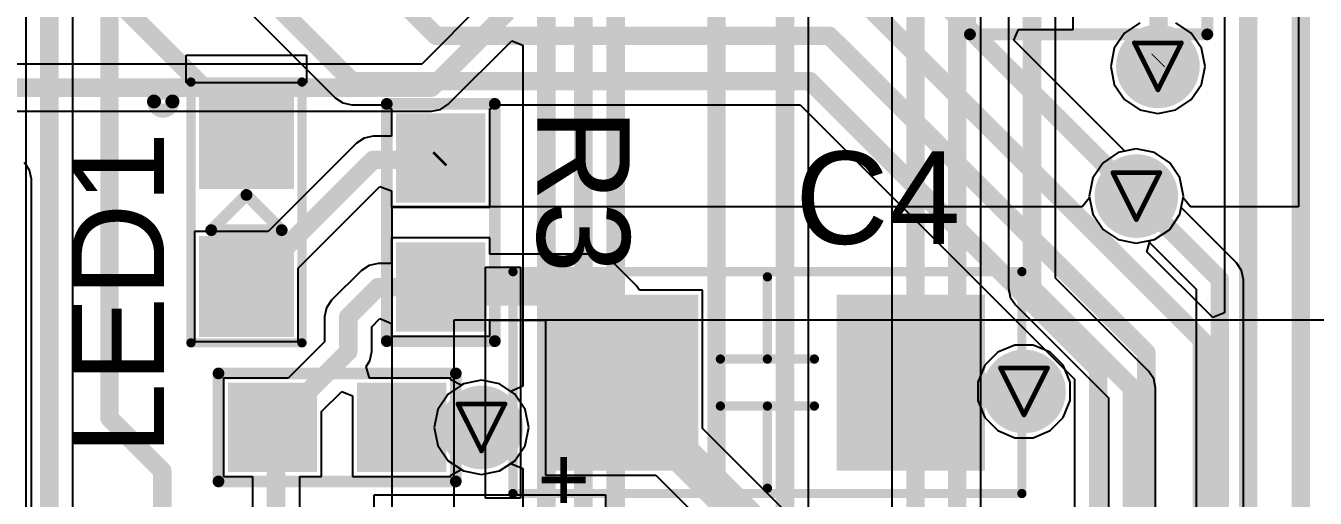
# Model space of a CAD drawing. Header units: inches. Extents: x -3 to 423, y -3 to 110.
# Drawn here: x 38.92 to 52.86, y 35.09 to 40.2 of the extents above; entities that cross this region are included whole.
import ezdxf

# ---------------------------------------------------------------- set-up
doc = ezdxf.new("R2010")
doc.units = ezdxf.units.IN
for name, color, linetype in [('Bottom Layer', 5, 'Continuous'), ('Bottom Solder', 6, 'Continuous'), ('Drill Drawing', 1, 'Continuous'), ('Mechanical 16', 56, 'Continuous'), ('Mid Layer', 16, 'Continuous'), ('Mid Layer 2', 76, 'Continuous'), ('Top Layer', 1, 'Continuous'), ('Top Overlay', 2, 'Continuous'), ('Top Paste', 8, 'Continuous'), ('Top Solder', 216, 'Continuous'), ('Via Holes', 16, 'Continuous')]:
    doc.layers.add(name, color=color, linetype=linetype)
doc.styles.add('Arial', font='', dxfattribs={"height": 0.2})
doc.styles.get('Arial').set_extended_font_data('Arial')

msp = doc.modelspace()

# ---------------------------------------------------------------- hatches: boundary and pattern name
at = {"layer": 'Bottom Layer'}
h = msp.add_hatch(color=5, dxfattribs=at)
edge = h.paths.add_edge_path()
edge.add_arc((51.16, 39.76), 0.35, 0, 360)
h = msp.add_hatch(color=5, dxfattribs=at)
edge = h.paths.add_edge_path()
edge.add_arc((50.927, 38.357), 0.35, 0, 360)
h = msp.add_hatch(color=5, dxfattribs=at)
edge = h.paths.add_edge_path()
edge.add_arc((49.713, 36.245), 0.35, 0, 360)
h = msp.add_hatch(color=5, dxfattribs=at)
edge = h.paths.add_edge_path()
edge.add_arc((43.85, 35.856), 0.35, 0, 360)
at = {"layer": 'Bottom Solder'}
h = msp.add_hatch(color=6, dxfattribs=at)
edge = h.paths.add_edge_path()
edge.add_arc((51.16, 39.76), 0.452, 0, 360)
h = msp.add_hatch(color=6, dxfattribs=at)
edge = h.paths.add_edge_path()
edge.add_arc((50.927, 38.357), 0.452, 0, 360)
h = msp.add_hatch(color=6, dxfattribs=at)
edge = h.paths.add_edge_path()
edge.add_arc((49.713, 36.245), 0.452, 0, 360)
h = msp.add_hatch(color=6, dxfattribs=at)
edge = h.paths.add_edge_path()
edge.add_arc((43.85, 35.856), 0.452, 0, 360)
at = {"layer": 'Mid Layer'}
h = msp.add_hatch(color=16, dxfattribs=at)
edge = h.paths.add_edge_path()
edge.add_arc((51.16, 39.76), 0.35, 0, 360)
h = msp.add_hatch(color=16, dxfattribs=at)
edge = h.paths.add_edge_path()
edge.add_arc((50.927, 38.357), 0.35, 0, 360)
h = msp.add_hatch(color=16, dxfattribs=at)
edge = h.paths.add_edge_path()
edge.add_arc((49.713, 36.245), 0.35, 0, 360)
h = msp.add_hatch(color=16, dxfattribs=at)
edge = h.paths.add_edge_path()
edge.add_arc((43.85, 35.856), 0.35, 0, 360)
at = {"layer": 'Mid Layer 2'}
h = msp.add_hatch(color=76, dxfattribs=at)
edge = h.paths.add_edge_path()
edge.add_arc((51.16, 39.76), 0.35, 0, 360)
h = msp.add_hatch(color=76, dxfattribs=at)
edge = h.paths.add_edge_path()
edge.add_arc((50.927, 38.357), 0.35, 0, 360)
h = msp.add_hatch(color=76, dxfattribs=at)
edge = h.paths.add_edge_path()
edge.add_arc((49.713, 36.245), 0.35, 0, 360)
h = msp.add_hatch(color=76, dxfattribs=at)
edge = h.paths.add_edge_path()
edge.add_arc((43.85, 35.856), 0.35, 0, 360)
at = {"layer": 'Top Layer'}
h = msp.add_hatch(color=1, dxfattribs=at)
edge = h.paths.add_edge_path()
edge.add_arc((51.16, 39.76), 0.35, 0, 360)
for points in [[(40.9, 38.535), (40.9, 39.425), (41.72, 39.425), (41.72, 38.535)], [(43.029, 38.389), (43.029, 39.151), (43.791, 39.151), (43.791, 38.389)], [(40.9, 36.935), (40.9, 37.825), (41.72, 37.825), (41.72, 36.935)], [(43.029, 36.992), (43.029, 37.754), (43.791, 37.754), (43.791, 36.992)], [(46.09, 35.491), (44.69, 35.491), (44.69, 37.191), (46.09, 37.191)], [(49.19, 35.491), (47.79, 35.491), (47.79, 37.191), (49.19, 37.191)], [(41.972, 35.475), (41.21, 35.475), (41.21, 36.237), (41.972, 36.237)], [(43.369, 35.475), (42.607, 35.475), (42.607, 36.237), (43.369, 36.237)]]:
    msp.add_hatch(color=1, dxfattribs=at).paths.add_polyline_path(points)
h = msp.add_hatch(color=1, dxfattribs=at)
edge = h.paths.add_edge_path()
edge.add_arc((50.927, 38.357), 0.35, 0, 360)
h = msp.add_hatch(color=1, dxfattribs=at)
edge = h.paths.add_edge_path()
edge.add_arc((49.713, 36.245), 0.35, 0, 360)
h = msp.add_hatch(color=1, dxfattribs=at)
edge = h.paths.add_edge_path()
edge.add_arc((43.85, 35.856), 0.35, 0, 360)
at = {"layer": 'Top Paste'}
for points in [[(40.9, 38.535), (40.9, 39.425), (41.72, 39.425), (41.72, 38.535)], [(43.029, 38.389), (43.029, 39.151), (43.791, 39.151), (43.791, 38.389)], [(40.9, 36.935), (40.9, 37.825), (41.72, 37.825), (41.72, 36.935)], [(43.029, 36.992), (43.029, 37.754), (43.791, 37.754), (43.791, 36.992)], [(46.09, 35.491), (44.69, 35.491), (44.69, 37.191), (46.09, 37.191)], [(49.19, 35.491), (47.79, 35.491), (47.79, 37.191), (49.19, 37.191)], [(41.972, 35.475), (41.21, 35.475), (41.21, 36.237), (41.972, 36.237)], [(43.369, 35.475), (42.607, 35.475), (42.607, 36.237), (43.369, 36.237)]]:
    msp.add_hatch(color=8, dxfattribs=at).paths.add_polyline_path(points)
at = {"layer": 'Top Solder'}
h = msp.add_hatch(color=216, dxfattribs=at)
edge = h.paths.add_edge_path()
edge.add_arc((51.16, 39.76), 0.452, 0, 360)
for points in [[(40.798, 38.433), (40.798, 39.527), (41.822, 39.527), (41.822, 38.433)], [(42.927, 38.287), (42.927, 39.253), (43.893, 39.253), (43.893, 38.287)], [(40.798, 36.833), (40.798, 37.927), (41.822, 37.927), (41.822, 36.833)], [(42.927, 36.89), (42.927, 37.856), (43.893, 37.856), (43.893, 36.89)], [(46.192, 35.389), (44.588, 35.389), (44.588, 37.292), (46.192, 37.292)], [(49.291, 35.389), (47.688, 35.389), (47.688, 37.292), (49.291, 37.292)], [(42.074, 35.373), (41.109, 35.373), (41.109, 36.339), (42.074, 36.339)], [(43.471, 35.373), (42.506, 35.373), (42.506, 36.339), (43.471, 36.339)]]:
    msp.add_hatch(color=216, dxfattribs=at).paths.add_polyline_path(points)
h = msp.add_hatch(color=216, dxfattribs=at)
edge = h.paths.add_edge_path()
edge.add_arc((50.927, 38.357), 0.452, 0, 360)
h = msp.add_hatch(color=216, dxfattribs=at)
edge = h.paths.add_edge_path()
edge.add_arc((49.713, 36.245), 0.452, 0, 360)
h = msp.add_hatch(color=216, dxfattribs=at)
edge = h.paths.add_edge_path()
edge.add_arc((43.85, 35.856), 0.452, 0, 360)
at = {"layer": 'Via Holes'}
h = msp.add_hatch(color=7, dxfattribs=at)
edge = h.paths.add_edge_path()
edge.add_arc((51.16, 39.76), 0.25, 0, 360)
h = msp.add_hatch(color=7, dxfattribs=at)
edge = h.paths.add_edge_path()
edge.add_arc((50.927, 38.357), 0.25, 0, 360)
h = msp.add_hatch(color=7, dxfattribs=at)
edge = h.paths.add_edge_path()
edge.add_arc((49.713, 36.245), 0.25, 0, 360)
h = msp.add_hatch(color=7, dxfattribs=at)
edge = h.paths.add_edge_path()
edge.add_arc((43.85, 35.856), 0.25, 0, 360)

# ---------------------------------------------------------------- linework, layer by layer
at = {"layer": 'Bottom Layer'}
for p, q in [((49.245, 30.001), (49.245, 51.061)), ((48.285, 49.571), (48.285, 32.363)), ((47.385, 31.77), (47.385, 44.569)), ((49.545, 43.589), (49.545, 37.363)), ((50.055, 37.468), (50.055, 42.835)), ((43.875, 40.456), (43.204, 39.785)), ((43.49, 39.35), (44.178, 40.037)), ((44.178, 40.037), (44.295, 39.989)), ((44.295, 39.989), (44.295, 36.301)), ((43.204, 39.785), (34.575, 39.785)), ((43.408, 39.295), (43.49, 39.35)), ((38.527, 39.275), (43.31, 39.275)), ((43.31, 39.275), (43.408, 39.295)), ((50.732, 38.828), (50.567, 38.718)), ((50.927, 38.867), (50.732, 38.828)), ((51.123, 38.828), (50.927, 38.867)), ((51.288, 38.718), (51.123, 38.828)), ((38.965, 38.638), (38.91, 38.72)), ((38.985, 38.54), (38.965, 38.638)), ((50.567, 38.718), (50.456, 38.553)), ((51.398, 38.553), (51.288, 38.718)), ((38.985, 28.656), (38.985, 38.54)), ((50.456, 38.553), (50.418, 38.357)), ((51.437, 38.357), (51.398, 38.553)), ((50.418, 38.357), (50.456, 38.162)), ((51.413, 38.233), (51.437, 38.357)), ((52.01, 37.635), (51.413, 38.233)), ((50.456, 38.162), (50.567, 37.997)), ((50.567, 37.997), (50.732, 37.886)), ((50.732, 37.886), (50.927, 37.848)), ((50.927, 37.848), (51.052, 37.872)), ((51.052, 37.872), (51.575, 37.349)), ((52.065, 37.553), (52.01, 37.635)), ((52.085, 37.455), (52.065, 37.553)), ((49.545, 37.363), (49.565, 37.265)), ((51.06, 36.463), (50.055, 37.468)), ((51.575, 37.349), (51.575, 24.025)), ((52.085, 23.92), (52.085, 37.455)), ((49.565, 37.265), (49.62, 37.182)), ((49.62, 37.182), (50.625, 36.177)), ((51.115, 36.38), (51.06, 36.463)), ((51.135, 36.283), (51.115, 36.38)), ((43.655, 36.327), (43.49, 36.216)), ((43.85, 36.366), (43.655, 36.327)), ((44.045, 36.327), (43.85, 36.366)), ((44.168, 36.245), (44.045, 36.327)), ((44.295, 36.301), (44.168, 36.245)), ((51.135, 27.5), (51.135, 36.283)), ((43.49, 36.216), (43.379, 36.051)), ((50.625, 36.177), (50.625, 27.606)), ((43.379, 36.051), (43.34, 35.856)), ((43.34, 35.856), (43.379, 35.661)), ((43.379, 35.661), (43.49, 35.496)), ((43.49, 35.496), (43.655, 35.385)), ((44.045, 35.385), (44.168, 35.467)), ((44.168, 35.467), (44.295, 35.411)), ((44.295, 35.411), (44.295, 33.506)), ((43.655, 35.385), (43.85, 35.346)), ((43.85, 35.346), (44.045, 35.385))]:
    msp.add_line(p, q, dxfattribs=at)
at = {"layer": 'Bottom Layer', "const_width": 0.2}
for points in [[(48.54, 32.257), (48.54, 56.01)], [(44.55, 33.4), (44.55, 51.87)], [(48.99, 30.001), (48.99, 51.4)], [(44.95, 33.101), (44.95, 50.92)], [(45.3, 31.89), (45.3, 49.94)], [(47.13, 31.77), (47.13, 44.569)], [(46.39, 31.92), (46.39, 44.46)], [(49.8, 37.363), (49.8, 43.589)], [(43.31, 39.53), (44.13, 40.35)], [(34.575, 39.53), (43.31, 39.53)], [(50.927, 38.357), (51.83, 37.455)], [(51.83, 23.92), (51.83, 37.455)], [(49.8, 37.363), (50.88, 36.283)], [(50.88, 27.5), (50.88, 36.283)]]:
    msp.add_lwpolyline(points, dxfattribs=at)
at = {"layer": 'Bottom Layer', "const_width": 0.1}
for points in [[(43.26, 39.53, 1), (43.36, 39.53, 1)], [(43.26, 39.53, 1), (43.36, 39.53, 1)], [(50.877, 38.357, 1), (50.977, 38.357, 1)], [(51.78, 37.455, 1), (51.88, 37.455, 1)], [(51.78, 37.455, 1), (51.88, 37.455, 1)], [(49.75, 37.363, 1), (49.85, 37.363, 1)], [(49.75, 37.363, 1), (49.85, 37.363, 1)], [(50.83, 36.283, 1), (50.93, 36.283, 1)], [(50.83, 36.283, 1), (50.93, 36.283, 1)]]:
    msp.add_lwpolyline(points, format="xyb", close=True, dxfattribs=at)
at = {"layer": 'Drill Drawing', "const_width": 0.0508}
for points in [[(50.906, 40.014), (51.414, 40.014)], [(50.906, 40.014), (51.16, 39.506)], [(51.16, 39.506), (51.414, 40.014)], [(50.673, 38.611), (51.181, 38.611)], [(50.673, 38.611), (50.927, 38.103)], [(50.927, 38.103), (51.181, 38.611)], [(49.459, 36.499), (49.967, 36.499)], [(49.459, 36.499), (49.713, 35.991)], [(49.713, 35.991), (49.967, 36.499)], [(43.596, 36.11), (44.104, 36.11)], [(43.596, 36.11), (43.85, 35.602)], [(43.85, 35.602), (44.104, 36.11)]]:
    msp.add_lwpolyline(points, dxfattribs=at)
at = {"layer": 'Drill Drawing', "const_width": 0.0254}
for points in [[(50.893, 40.014, 1), (50.919, 40.014, 1)], [(50.893, 40.014, 1), (50.919, 40.014, 1)], [(51.401, 40.014, 1), (51.427, 40.014, 1)], [(51.401, 40.014, 1), (51.427, 40.014, 1)], [(51.147, 39.506, 1), (51.173, 39.506, 1)], [(51.147, 39.506, 1), (51.173, 39.506, 1)], [(50.661, 38.611, 1), (50.686, 38.611, 1)], [(50.661, 38.611, 1), (50.686, 38.611, 1)], [(51.169, 38.611, 1), (51.194, 38.611, 1)], [(51.169, 38.611, 1), (51.194, 38.611, 1)], [(50.915, 38.103, 1), (50.94, 38.103, 1)], [(50.915, 38.103, 1), (50.94, 38.103, 1)], [(49.446, 36.499, 1), (49.472, 36.499, 1)], [(49.446, 36.499, 1), (49.472, 36.499, 1)], [(49.954, 36.499, 1), (49.98, 36.499, 1)], [(49.954, 36.499, 1), (49.98, 36.499, 1)], [(43.583, 36.11, 1), (43.609, 36.11, 1)], [(43.583, 36.11, 1), (43.609, 36.11, 1)], [(44.091, 36.11, 1), (44.117, 36.11, 1)], [(44.091, 36.11, 1), (44.117, 36.11, 1)], [(49.7, 35.991, 1), (49.726, 35.991, 1)], [(49.7, 35.991, 1), (49.726, 35.991, 1)], [(43.837, 35.602, 1), (43.863, 35.602, 1)], [(43.837, 35.602, 1), (43.863, 35.602, 1)]]:
    msp.add_lwpolyline(points, format="xyb", close=True, dxfattribs=at)
at = {"layer": 'Mechanical 16'}
for p, q in [((40.66, 39.58), (40.66, 39.88)), ((40.66, 39.88), (41.96, 39.88)), ((41.96, 39.88), (41.96, 39.58)), ((41.96, 39.58), (40.66, 39.58)), ((43.892, 37.59), (44.273, 37.59)), ((43.892, 35.091), (43.892, 37.59)), ((44.273, 37.59), (44.273, 35.091)), ((42.69, 34.747), (42.69, 35.128)), ((42.69, 35.128), (45.19, 35.128)), ((45.19, 35.128), (45.19, 34.747)), ((44.273, 35.091), (43.892, 35.091))]:
    msp.add_line(p, q, dxfattribs=at)
for points, const_width in [([(40.71, 36.77), (40.71, 39.59)], 0.1), ([(40.71, 39.59), (41.91, 39.59)], 0.1), ([(41.91, 36.77), (41.91, 39.59)], 0.1), ([(40.929, 37.989), (41.31, 38.37)], 0.127), ([(41.31, 38.37), (41.691, 37.989)], 0.127), ([(40.929, 37.989), (41.691, 37.989)], 0.127), ([(44.19, 37.54), (49.69, 37.54)], 0.1), ([(44.19, 35.141), (44.19, 37.54)], 0.1), ([(46.94, 36.595), (46.94, 37.484)], 0.1), ([(49.69, 35.141), (49.69, 37.54)], 0.1), ([(40.71, 36.77), (41.91, 36.77)], 0.1), ([(46.432, 36.595), (46.94, 36.595)], 0.1), ([(46.94, 36.595), (47.448, 36.595)], 0.1), ([(46.432, 36.087), (46.94, 36.087)], 0.1), ([(46.94, 35.198), (46.94, 36.087)], 0.1), ([(46.94, 36.087), (47.448, 36.087)], 0.1), ([(44.19, 35.141), (49.69, 35.141)], 0.1)]:
    msp.add_lwpolyline(points, dxfattribs=dict(at, const_width=const_width))
for points, const_width in [([(40.685, 39.59, 1), (40.735, 39.59, 1)], 0.05), ([(40.685, 39.59, 1), (40.735, 39.59, 1)], 0.05), ([(41.885, 39.59, 1), (41.935, 39.59, 1)], 0.05), ([(41.885, 39.59, 1), (41.935, 39.59, 1)], 0.05), ([(41.278, 38.37, 1), (41.342, 38.37, 1)], 0.0635), ([(41.278, 38.37, 1), (41.342, 38.37, 1)], 0.0635), ([(40.897, 37.989, 1), (40.961, 37.989, 1)], 0.0635), ([(40.897, 37.989, 1), (40.961, 37.989, 1)], 0.0635), ([(41.659, 37.989, 1), (41.723, 37.989, 1)], 0.0635), ([(41.659, 37.989, 1), (41.723, 37.989, 1)], 0.0635), ([(44.165, 37.54, 1), (44.215, 37.54, 1)], 0.05), ([(44.165, 37.54, 1), (44.215, 37.54, 1)], 0.05), ([(46.915, 37.484, 1), (46.965, 37.484, 1)], 0.05), ([(49.665, 37.54, 1), (49.715, 37.54, 1)], 0.05), ([(49.665, 37.54, 1), (49.715, 37.54, 1)], 0.05), ([(40.685, 36.77, 1), (40.735, 36.77, 1)], 0.05), ([(40.685, 36.77, 1), (40.735, 36.77, 1)], 0.05), ([(41.885, 36.77, 1), (41.935, 36.77, 1)], 0.05), ([(41.885, 36.77, 1), (41.935, 36.77, 1)], 0.05), ([(46.407, 36.595, 1), (46.457, 36.595, 1)], 0.05), ([(46.915, 36.595, 1), (46.965, 36.595, 1)], 0.05), ([(46.915, 36.595, 1), (46.965, 36.595, 1)], 0.05), ([(46.915, 36.595, 1), (46.965, 36.595, 1)], 0.05), ([(47.423, 36.595, 1), (47.473, 36.595, 1)], 0.05), ([(46.407, 36.087, 1), (46.457, 36.087, 1)], 0.05), ([(46.915, 36.087, 1), (46.965, 36.087, 1)], 0.05), ([(46.915, 36.087, 1), (46.965, 36.087, 1)], 0.05), ([(46.915, 36.087, 1), (46.965, 36.087, 1)], 0.05), ([(47.423, 36.087, 1), (47.473, 36.087, 1)], 0.05), ([(44.165, 35.141, 1), (44.215, 35.141, 1)], 0.05), ([(44.165, 35.141, 1), (44.215, 35.141, 1)], 0.05), ([(46.915, 35.198, 1), (46.965, 35.198, 1)], 0.05), ([(49.665, 35.141, 1), (49.715, 35.141, 1)], 0.05), ([(49.665, 35.141, 1), (49.715, 35.141, 1)], 0.05)]:
    msp.add_lwpolyline(points, format="xyb", close=True, dxfattribs=dict(at, const_width=const_width))
at = {"layer": 'Mid Layer'}
for p, q in [((50.732, 38.828), (50.567, 38.718)), ((50.927, 38.867), (50.732, 38.828)), ((51.123, 38.828), (50.927, 38.867)), ((51.288, 38.718), (51.123, 38.828)), ((50.567, 38.718), (50.456, 38.553)), ((51.398, 38.553), (51.288, 38.718)), ((50.456, 38.553), (50.418, 38.357)), ((51.437, 38.357), (51.398, 38.553)), ((50.418, 38.357), (50.456, 38.162)), ((51.398, 38.162), (51.437, 38.357)), ((50.456, 38.162), (50.567, 37.997)), ((51.288, 37.997), (51.398, 38.162)), ((50.567, 37.997), (50.732, 37.886)), ((51.123, 37.886), (51.288, 37.997)), ((50.732, 37.886), (50.927, 37.848)), ((50.927, 37.848), (51.123, 37.886)), ((43.655, 36.327), (43.49, 36.216)), ((43.85, 36.366), (43.655, 36.327)), ((44.045, 36.327), (43.85, 36.366)), ((44.21, 36.216), (44.045, 36.327)), ((43.49, 36.216), (43.379, 36.051)), ((44.321, 36.051), (44.21, 36.216)), ((43.379, 36.051), (43.34, 35.856)), ((44.36, 35.856), (44.321, 36.051)), ((43.34, 35.856), (43.379, 35.661)), ((44.321, 35.661), (44.36, 35.856)), ((43.379, 35.661), (43.49, 35.496)), ((44.21, 35.496), (44.321, 35.661)), ((43.49, 35.496), (43.655, 35.385)), ((44.045, 35.385), (44.21, 35.496)), ((43.655, 35.385), (43.85, 35.346)), ((43.85, 35.346), (44.045, 35.385))]:
    msp.add_line(p, q, dxfattribs=at)
at = {"layer": 'Mid Layer 2'}
for p, q in [((52.68, 53.523), (52.68, 38.241)), ((50.965, 40.231), (50.8, 40.12)), ((51.52, 40.12), (51.355, 40.231)), ((50.8, 40.12), (50.689, 39.955)), ((51.631, 39.955), (51.52, 40.12)), ((50.689, 39.955), (50.65, 39.76)), ((51.67, 39.76), (51.631, 39.955)), ((50.65, 39.76), (50.689, 39.565)), ((51.631, 39.565), (51.67, 39.76)), ((50.689, 39.565), (50.8, 39.4)), ((51.52, 39.4), (51.631, 39.565)), ((50.8, 39.4), (50.965, 39.289)), ((51.355, 39.289), (51.52, 39.4)), ((50.965, 39.289), (51.16, 39.25)), ((51.16, 39.25), (51.355, 39.289)), ((50.732, 38.828), (50.567, 38.718)), ((50.927, 38.867), (50.732, 38.828)), ((51.123, 38.828), (50.927, 38.867)), ((51.288, 38.718), (51.123, 38.828)), ((50.567, 38.718), (50.456, 38.553)), ((51.398, 38.553), (51.288, 38.718)), ((50.456, 38.553), (50.418, 38.357)), ((51.437, 38.357), (51.398, 38.553)), ((50.421, 38.339), (50.341, 38.241)), ((50.418, 38.357), (50.421, 38.339)), ((51.434, 38.339), (51.437, 38.357)), ((51.514, 38.241), (51.434, 38.339)), ((50.341, 38.241), (42.88, 38.241)), ((42.88, 38.241), (42.88, 23.332)), ((52.68, 38.241), (51.514, 38.241)), ((43.555, 22.379), (43.555, 37.019)), ((43.555, 37.019), (53.503, 37.019)), ((49.43, 36.669), (49.289, 36.528)), ((49.614, 36.745), (49.43, 36.669)), ((49.812, 36.745), (49.614, 36.745)), ((49.996, 36.669), (49.812, 36.745)), ((50.137, 36.528), (49.996, 36.669)), ((49.289, 36.528), (49.213, 36.344)), ((50.213, 36.344), (50.137, 36.528)), ((49.213, 36.344), (49.213, 36.146)), ((50.213, 36.146), (50.213, 36.344)), ((49.213, 36.146), (49.289, 35.962)), ((50.137, 35.962), (50.213, 36.146)), ((49.289, 35.962), (49.43, 35.821)), ((49.996, 35.821), (50.137, 35.962)), ((49.43, 35.821), (49.614, 35.745)), ((49.812, 35.745), (49.996, 35.821)), ((49.614, 35.745), (49.812, 35.745))]:
    msp.add_line(p, q, dxfattribs=at)
at = {"layer": 'Top Layer'}
for p, q in [((38.925, 42.269), (38.925, 31.483)), ((39.435, 31.589), (39.435, 42.269)), ((51.88, 42.348), (51.88, 37.096)), ((40.07, 41.62), (42.27, 39.42)), ((50.244, 40.159), (50.244, 41.221)), ((49.604, 40.042), (49.652, 40.159)), ((49.652, 40.159), (50.244, 40.159)), ((50.803, 38.843), (49.604, 40.042)), ((42.27, 39.42), (42.352, 39.365)), ((42.352, 39.365), (42.45, 39.345)), ((42.45, 39.345), (42.77, 39.345)), ((42.77, 39.345), (42.879, 39.301)), ((42.879, 39.301), (42.879, 39.218)), ((43.941, 39.301), (44.05, 39.345)), ((43.941, 38.239), (43.941, 39.301)), ((44.05, 39.345), (47.294, 39.345)), ((47.294, 39.345), (50.26, 36.379)), ((42.879, 39.218), (42.879, 39.005)), ((42.5, 38.93), (41.545, 37.975)), ((42.583, 38.985), (42.5, 38.93)), ((42.68, 39.005), (42.583, 38.985)), ((42.879, 39.005), (42.68, 39.005)), ((50.927, 38.867), (50.803, 38.843)), ((51.123, 38.828), (50.927, 38.867)), ((51.288, 38.718), (51.123, 38.828)), ((51.398, 38.553), (51.288, 38.718)), ((41.87, 37.579), (42.752, 38.461)), ((42.752, 38.461), (42.879, 38.414)), ((51.437, 38.357), (51.398, 38.553)), ((42.879, 38.414), (42.879, 38.239)), ((51.398, 38.162), (51.437, 38.357)), ((42.879, 38.239), (43.941, 38.239)), ((51.288, 37.997), (51.398, 38.162)), ((41.545, 37.975), (40.75, 37.975)), ((40.75, 37.975), (40.75, 36.785)), ((43.941, 37.904), (42.879, 37.904)), ((42.879, 37.904), (42.879, 37.628)), ((43.941, 37.73), (43.941, 37.904)), ((51.123, 37.886), (51.288, 37.997)), ((51.041, 37.756), (51.078, 37.878)), ((51.078, 37.878), (51.123, 37.886)), ((42.733, 37.628), (42.635, 37.608)), ((42.879, 37.628), (42.733, 37.628)), ((45.036, 37.73), (43.941, 37.73)), ((45.172, 37.703), (45.036, 37.73)), ((45.288, 37.625), (45.172, 37.703)), ((45.522, 37.391), (45.288, 37.625)), ((51.753, 37.044), (51.041, 37.756)), ((41.87, 36.785), (41.87, 37.579)), ((42.553, 37.553), (42.23, 37.23)), ((42.635, 37.608), (42.553, 37.553)), ((45.556, 37.341), (45.522, 37.391)), ((42.23, 37.23), (42.175, 37.148)), ((46.24, 37.341), (45.556, 37.341)), ((46.24, 35.845), (46.24, 37.341)), ((42.175, 37.148), (42.155, 37.05)), ((51.88, 37.096), (51.753, 37.044)), ((42.155, 37.05), (42.155, 36.78)), ((42.665, 36.944), (42.752, 37.032)), ((42.665, 36.675), (42.665, 36.944)), ((42.752, 37.032), (42.879, 36.979)), ((42.879, 36.979), (42.879, 36.842)), ((43.941, 36.842), (43.941, 37.016)), ((43.941, 37.016), (44.54, 37.016)), ((44.54, 37.016), (44.54, 35.341)), ((42.879, 36.842), (43.941, 36.842)), ((40.75, 36.785), (41.87, 36.785)), ((42.155, 36.78), (41.762, 36.387)), ((42.645, 36.577), (42.665, 36.675)), ((42.603, 36.514), (42.645, 36.577)), ((42.641, 36.387), (42.603, 36.514)), ((41.762, 36.387), (41.06, 36.387)), ((41.06, 36.387), (41.06, 35.325)), ((43.519, 36.387), (42.641, 36.387)), ((43.519, 36.371), (43.519, 36.387)), ((43.631, 36.311), (43.519, 36.371)), ((50.26, 36.379), (50.26, 18.421)), ((42.122, 36.027), (42.34, 36.244)), ((42.34, 36.244), (42.457, 36.196)), ((43.655, 36.327), (43.631, 36.311)), ((43.85, 36.366), (43.655, 36.327)), ((44.045, 36.327), (43.85, 36.366)), ((44.21, 36.216), (44.045, 36.327)), ((42.457, 36.196), (42.457, 35.325)), ((44.321, 36.051), (44.21, 36.216)), ((42.122, 35.325), (42.122, 36.027)), ((44.36, 35.856), (44.321, 36.051)), ((44.321, 35.661), (44.36, 35.856)), ((47.748, 34.337), (46.24, 35.845)), ((44.21, 35.496), (44.321, 35.661)), ((43.519, 35.341), (43.631, 35.401)), ((43.631, 35.401), (43.655, 35.385)), ((44.045, 35.385), (44.21, 35.496)), ((41.06, 35.325), (41.375, 35.325)), ((41.375, 35.325), (41.375, 33.021)), ((41.885, 33.021), (41.885, 35.325)), ((41.885, 35.325), (42.122, 35.325)), ((42.457, 35.325), (43.519, 35.325)), ((43.519, 35.325), (43.519, 35.341)), ((43.655, 35.385), (43.85, 35.346)), ((43.85, 35.346), (44.045, 35.385)), ((44.54, 35.341), (45.735, 35.341)), ((45.735, 35.341), (47.166, 33.91))]:
    msp.add_line(p, q, dxfattribs=at)
for points, const_width in [([(39.18, 31.483), (39.18, 42.7)], 0.2), ([(52.135, 17.425), (52.135, 42.453)], 0.2), ([(52.705, 17.245), (52.705, 42.515)], 0.2), ([(40.25, 41.8), (42.45, 39.6)], 0.2), ([(42.44, 41.01), (43.36, 40.09)], 0.2), ([(48.305, 40.98), (50.927, 38.357)], 0.2), ([(51.167, 39.827), (51.167, 40.73)], 0.2), ([(39.83, 35.956), (39.83, 40.55)], 0.2), ([(39.83, 40.55), (41.31, 39.07)], 0.2), ([(47.896, 40.54), (51.635, 36.801)], 0.2), ([(43.36, 40.09), (47.61, 40.09)], 0.2), ([(47.61, 40.09), (51.035, 36.665)], 0.2), ([(51.16, 39.82), (51.167, 39.827)], 0.2), ([(51.16, 39.76), (51.16, 39.82)], 0.2), ([(42.45, 39.6), (47.4, 39.6)], 0.2), ([(47.4, 39.6), (50.515, 36.485)], 0.2), ([(41.31, 38.98), (41.31, 39.07)], 0.2), ([(41.31, 37.38), (42.68, 38.75)], 0.2), ([(42.68, 38.75), (43.39, 38.75)], 0.2), ([(43.39, 38.75), (43.41, 38.77)], 0.2), ([(43.41, 37.373), (45.036, 37.373)], 0.4), ([(45.036, 37.373), (45.27, 37.139)], 0.4), ([(42.41, 37.05), (42.733, 37.373)], 0.2), ([(42.733, 37.373), (43.41, 37.373)], 0.2), ([(45.27, 36.461), (45.27, 37.139)], 0.4), ([(42.41, 36.675), (42.41, 37.05)], 0.2), ([(51.635, 17.715), (51.635, 36.801)], 0.2), ([(41.591, 35.856), (42.41, 36.675)], 0.2), ([(45.27, 36.461), (45.39, 36.341)], 0.4), ([(51.035, 18.005), (51.035, 36.665)], 0.2), ([(45.39, 36.191), (45.39, 36.341)], 0.4), ([(50.515, 18.315), (50.515, 36.485)], 0.2), ([(45.39, 36.191), (47.6, 33.98)], 0.4), ([(48.49, 36.341), (49.617, 36.341)], 0.2), ([(49.617, 36.341), (49.713, 36.245)], 0.2), ([(39.83, 35.956), (40.4, 35.386)], 0.2), ([(41.591, 35.856), (41.63, 35.817)], 0.2), ([(42.988, 35.856), (43.85, 35.856)], 0.2), ([(41.63, 32.59), (41.63, 35.817)], 0.2), ([(40.4, 34.58), (40.4, 35.386)], 0.2)]:
    msp.add_lwpolyline(points, dxfattribs=dict(at, const_width=const_width))
for points, const_width in [([(43.31, 40.09, 1), (43.41, 40.09, 1)], 0.1), ([(43.31, 40.09, 1), (43.41, 40.09, 1)], 0.1), ([(47.56, 40.09, 1), (47.66, 40.09, 1)], 0.1), ([(47.56, 40.09, 1), (47.66, 40.09, 1)], 0.1), ([(51.11, 39.82, 1), (51.21, 39.82, 1)], 0.1), ([(51.11, 39.82, 1), (51.21, 39.82, 1)], 0.1), ([(51.11, 39.76, 1), (51.21, 39.76, 1)], 0.1), ([(51.117, 39.827, 1), (51.217, 39.827, 1)], 0.1), ([(51.117, 39.827, 1), (51.217, 39.827, 1)], 0.1), ([(42.4, 39.6, 1), (42.5, 39.6, 1)], 0.1), ([(42.4, 39.6, 1), (42.5, 39.6, 1)], 0.1), ([(47.35, 39.6, 1), (47.45, 39.6, 1)], 0.1), ([(47.35, 39.6, 1), (47.45, 39.6, 1)], 0.1), ([(41.26, 39.07, 1), (41.36, 39.07, 1)], 0.1), ([(41.26, 39.07, 1), (41.36, 39.07, 1)], 0.1), ([(41.26, 38.98, 1), (41.36, 38.98, 1)], 0.1), ([(42.63, 38.75, 1), (42.73, 38.75, 1)], 0.1), ([(42.63, 38.75, 1), (42.73, 38.75, 1)], 0.1), ([(43.34, 38.75, 1), (43.44, 38.75, 1)], 0.1), ([(43.34, 38.75, 1), (43.44, 38.75, 1)], 0.1), ([(43.36, 38.77, 1), (43.46, 38.77, 1)], 0.1), ([(50.877, 38.357, 1), (50.977, 38.357, 1)], 0.1), ([(43.31, 37.373, 1), (43.51, 37.373, 1)], 0.2), ([(44.936, 37.373, 1), (45.136, 37.373, 1)], 0.2), ([(44.936, 37.373, 1), (45.136, 37.373, 1)], 0.2), ([(41.26, 37.38, 1), (41.36, 37.38, 1)], 0.1), ([(42.683, 37.373, 1), (42.783, 37.373, 1)], 0.1), ([(42.683, 37.373, 1), (42.783, 37.373, 1)], 0.1), ([(43.36, 37.373, 1), (43.46, 37.373, 1)], 0.1), ([(45.17, 37.139, 1), (45.37, 37.139, 1)], 0.2), ([(45.17, 37.139, 1), (45.37, 37.139, 1)], 0.2), ([(42.36, 37.05, 1), (42.46, 37.05, 1)], 0.1), ([(42.36, 37.05, 1), (42.46, 37.05, 1)], 0.1), ([(51.585, 36.801, 1), (51.685, 36.801, 1)], 0.1), ([(51.585, 36.801, 1), (51.685, 36.801, 1)], 0.1), ([(42.36, 36.675, 1), (42.46, 36.675, 1)], 0.1), ([(42.36, 36.675, 1), (42.46, 36.675, 1)], 0.1), ([(45.17, 36.461, 1), (45.37, 36.461, 1)], 0.2), ([(45.17, 36.461, 1), (45.37, 36.461, 1)], 0.2), ([(50.985, 36.665, 1), (51.085, 36.665, 1)], 0.1), ([(50.985, 36.665, 1), (51.085, 36.665, 1)], 0.1), ([(45.29, 36.341, 1), (45.49, 36.341, 1)], 0.2), ([(45.29, 36.341, 1), (45.49, 36.341, 1)], 0.2), ([(50.465, 36.485, 1), (50.565, 36.485, 1)], 0.1), ([(50.465, 36.485, 1), (50.565, 36.485, 1)], 0.1), ([(45.29, 36.191, 1), (45.49, 36.191, 1)], 0.2), ([(45.29, 36.191, 1), (45.49, 36.191, 1)], 0.2), ([(48.44, 36.341, 1), (48.54, 36.341, 1)], 0.1), ([(49.567, 36.341, 1), (49.667, 36.341, 1)], 0.1), ([(49.567, 36.341, 1), (49.667, 36.341, 1)], 0.1), ([(49.663, 36.245, 1), (49.763, 36.245, 1)], 0.1), ([(39.78, 35.956, 1), (39.88, 35.956, 1)], 0.1), ([(39.78, 35.956, 1), (39.88, 35.956, 1)], 0.1), ([(41.541, 35.856, 1), (41.641, 35.856, 1)], 0.1), ([(41.541, 35.856, 1), (41.641, 35.856, 1)], 0.1), ([(42.938, 35.856, 1), (43.038, 35.856, 1)], 0.1), ([(43.8, 35.856, 1), (43.9, 35.856, 1)], 0.1), ([(41.58, 35.817, 1), (41.68, 35.817, 1)], 0.1), ([(41.58, 35.817, 1), (41.68, 35.817, 1)], 0.1), ([(40.35, 35.386, 1), (40.45, 35.386, 1)], 0.1), ([(40.35, 35.386, 1), (40.45, 35.386, 1)], 0.1)]:
    msp.add_lwpolyline(points, format="xyb", close=True, dxfattribs=dict(at, const_width=const_width))
at = {"layer": 'Top Overlay', "const_width": 0.127}
for points in [[(49.129, 40.106), (49.129, 41.274)], [(51.694, 40.106), (51.694, 41.274)], [(49.129, 40.106), (51.694, 40.106)], [(42.826, 39.354), (43.994, 39.354)], [(42.826, 36.789), (42.826, 39.354)], [(43.994, 36.789), (43.994, 39.354)], [(42.826, 36.789), (43.994, 36.789)], [(41.007, 35.272), (41.007, 36.44)], [(41.007, 36.44), (43.573, 36.44)], [(43.573, 35.272), (43.573, 36.44)], [(41.007, 35.272), (43.573, 35.272)]]:
    msp.add_lwpolyline(points, dxfattribs=at)
at = {"layer": 'Top Overlay'}
for points, const_width in [([(49.097, 40.106, 1), (49.161, 40.106, 1)], 0.0635), ([(49.097, 40.106, 1), (49.161, 40.106, 1)], 0.0635), ([(51.662, 40.106, 1), (51.726, 40.106, 1)], 0.0635), ([(51.662, 40.106, 1), (51.726, 40.106, 1)], 0.0635), ([(40.51, 39.38, 1), (40.31, 39.38, 1)], 0.15), ([(40.273, 39.38, 1), (40.348, 39.38, 1)], 0.075), ([(40.472, 39.38, 1), (40.548, 39.38, 1)], 0.075), ([(42.794, 39.354, 1), (42.858, 39.354, 1)], 0.0635), ([(42.794, 39.354, 1), (42.858, 39.354, 1)], 0.0635), ([(43.962, 39.354, 1), (44.026, 39.354, 1)], 0.0635), ([(43.962, 39.354, 1), (44.026, 39.354, 1)], 0.0635), ([(42.794, 36.789, 1), (42.858, 36.789, 1)], 0.0635), ([(42.794, 36.789, 1), (42.858, 36.789, 1)], 0.0635), ([(43.962, 36.789, 1), (44.026, 36.789, 1)], 0.0635), ([(43.962, 36.789, 1), (44.026, 36.789, 1)], 0.0635), ([(40.976, 36.44, 1), (41.039, 36.44, 1)], 0.0635), ([(40.976, 36.44, 1), (41.039, 36.44, 1)], 0.0635), ([(43.541, 36.44, 1), (43.604, 36.44, 1)], 0.0635), ([(43.541, 36.44, 1), (43.604, 36.44, 1)], 0.0635), ([(40.976, 35.272, 1), (41.039, 35.272, 1)], 0.0635), ([(40.976, 35.272, 1), (41.039, 35.272, 1)], 0.0635), ([(43.541, 35.272, 1), (43.604, 35.272, 1)], 0.0635), ([(43.541, 35.272, 1), (43.604, 35.272, 1)], 0.0635)]:
    msp.add_lwpolyline(points, format="xyb", close=True, dxfattribs=dict(at, const_width=const_width))

# ---------------------------------------------------------------- texts
at = {"layer": 'Top Overlay', "style": 'Arial'}
for s, rotation, p in [('R3', 270, (44.453, 39.31)), ('LED1', 90, (40.42, 35.56))]:
    msp.add_text(s, height=1, rotation=rotation, dxfattribs=at).set_placement(p)
for s, height, p in [('C4', 1, (47.24, 37.84)), ('+', 0.7, (44.453, 34.948))]:
    msp.add_text(s, height=height, dxfattribs=at).set_placement(p)

doc.saveas('drawing.dxf')
